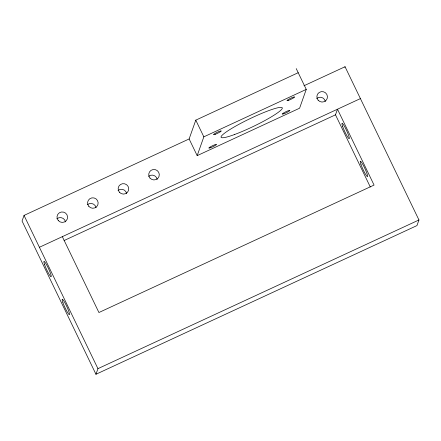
<?xml version="1.0" encoding="UTF-8"?>
<svg xmlns="http://www.w3.org/2000/svg" width="441" height="441" viewBox="0 0 441 441"><rect width="100%" height="100%" fill="white"/><g stroke="black" fill="none" stroke-linecap="round" stroke-linejoin="round"><path stroke-width="0.66" d="M298.204 72.71L195.787 120.15L189.128 138.954L24.04 215.417L22.05 221.029L95.956 374.266L416.96 225.583L418.95 219.971L345.044 66.734L303.987 85.752M95.956 374.266L97.941 368.654L24.04 215.417M296.225 68.609L306.252 89.402L299.593 108.205L197.177 155.64L203.836 136.837L195.787 120.15M344.845 67.297L345.044 66.734M370.297 186.984L335.496 114.825L337.481 109.214L374.067 185.077L98.922 312.52L62.335 236.657M203.836 136.837L306.252 89.402M39.403 247.28L360.413 98.597M64.088 240.538L335.496 114.825M97.941 368.654L418.95 219.971M189.128 138.954L197.177 155.64M316.726 98.431A5.303 5.22 19.5 0 1 325.375 101.524M56.861 218.791A5.303 5.22 19.5 0 1 65.511 221.889M118.006 190.473A5.303 5.22 19.5 0 1 126.655 193.571M87.434 204.635A5.303 5.22 19.5 0 1 96.083 207.728M148.578 176.312A5.303 5.22 19.5 0 1 157.228 179.41M210.5 147.752A4.278 0.535 -25.7 0 0 216.492 144.466A4.278 0.535 -25.7 0 0 210.936 146.528A4.278 0.535 -25.7 0 0 210.5 147.752M44.618 264.677A8.489 1.047 65.1 0 0 50.963 276.739A8.489 1.047 65.1 0 0 47.088 265.73A8.489 1.047 65.1 0 0 44.618 264.677M283.872 113.767A4.278 0.535 -25.7 0 0 289.869 110.476A4.278 0.535 -25.7 0 0 284.307 112.543A4.278 0.535 -25.7 0 0 283.872 113.767M215.269 134.285A4.278 0.535 -25.7 0 0 221.266 130.994A4.278 0.535 -25.7 0 0 215.704 133.055A4.278 0.535 -25.7 0 0 215.269 134.285M58.273 220.55A5.303 5.22 19.5 0 0 67.286 218.973A5.303 5.22 19.5 0 0 61.321 212.033A5.303 5.22 19.5 0 0 58.273 220.55M318.132 100.19A5.303 5.22 19.5 0 0 327.15 98.613A5.303 5.22 19.5 0 0 321.186 91.673A5.303 5.22 19.5 0 0 318.132 100.19M119.417 192.232A5.303 5.22 19.5 0 0 128.43 190.655A5.303 5.22 19.5 0 0 122.466 183.715A5.303 5.22 19.5 0 0 119.417 192.232M342.696 126.611A8.489 1.047 65.1 0 0 349.04 138.678A8.489 1.047 65.1 0 0 345.171 127.669A8.489 1.047 65.1 0 0 342.696 126.611M62.909 302.609A8.489 1.047 65.1 0 0 69.254 314.67A8.489 1.047 65.1 0 0 65.384 303.662A8.489 1.047 65.1 0 0 62.909 302.609M234.706 134.461A33.951 4.223 -25.7 0 0 282.284 108.359A33.951 4.223 -25.7 0 0 238.151 124.742A33.951 4.223 -25.7 0 0 234.706 134.461M360.992 164.543A8.489 1.047 65.1 0 0 367.336 176.604A8.489 1.047 65.1 0 0 363.461 165.595A8.489 1.047 65.1 0 0 360.992 164.543M288.64 100.294A4.278 0.535 -25.7 0 0 294.638 97.009A4.278 0.535 -25.7 0 0 289.075 99.071A4.278 0.535 -25.7 0 0 288.64 100.294M149.99 178.07A5.303 5.22 19.5 0 0 159.003 176.494A5.303 5.22 19.5 0 0 153.038 169.553A5.303 5.22 19.5 0 0 149.99 178.07M88.845 206.394A5.303 5.22 19.5 0 0 97.858 204.817A5.303 5.22 19.5 0 0 91.893 197.877A5.303 5.22 19.5 0 0 88.845 206.394"/></g></svg>
